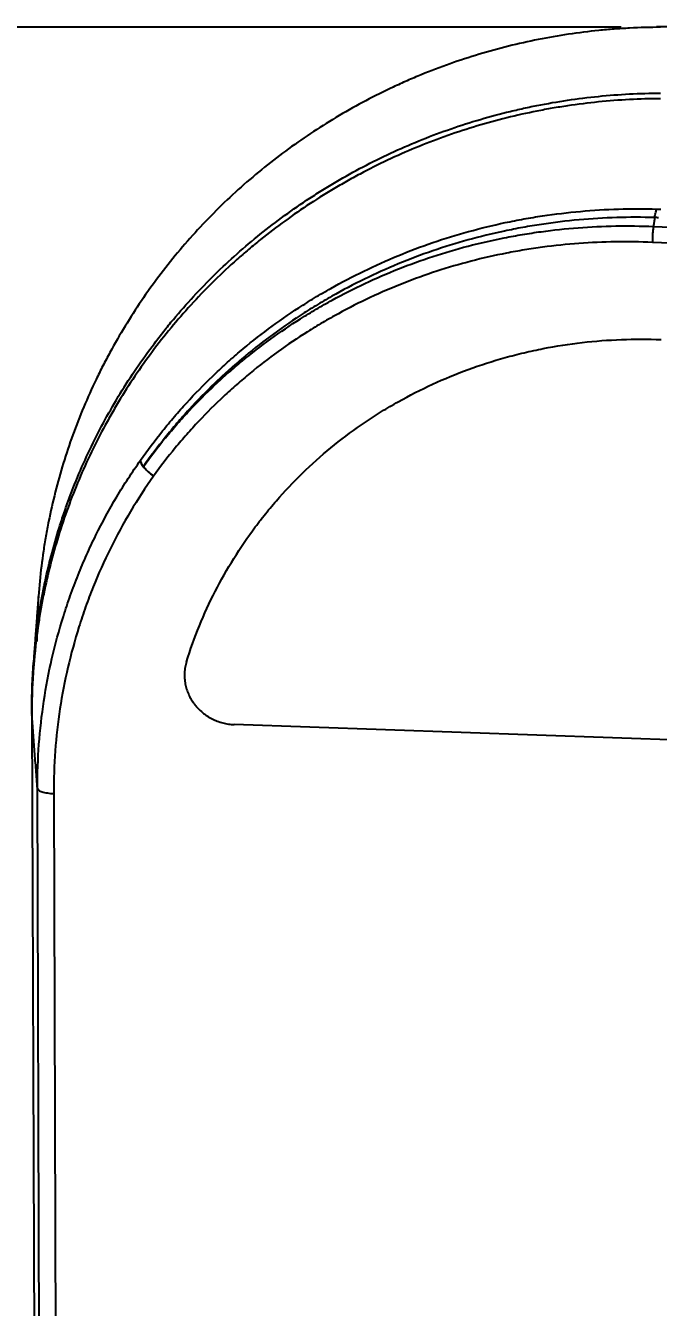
# Model space of a CAD drawing. Extents: x 86520 to 160660, y -2551 to 2752.
# Drawn here: x 89780.51 to 89796.55, y 2282.49 to 2315 of the extents above; entities that cross this region are included whole.
import ezdxf

# ---------------------------------------------------------------- set-up
doc = ezdxf.new("R2010")
doc.units = 0
doc.header["$LTSCALE"] = 10
doc.header["$MEASUREMENT"] = 0
doc.layers.get('DEFPOINTS').update_dxf_attribs({"linetype": 'CONTINUOUS'})
doc.layers.add('1', color=7, linetype='CONTINUOUS')
doc.dimstyles.new('경보기_스탈', dxfattribs={"dimtxt": 3.15, "dimasz": 2.5, "dimexe": 1, "dimexo": 1, "dimgap": 1, "dimtad": 1, "dimtoh": 1, "dimdec": 3, "dimzin": 1, "dimtxsty": 'STANDARD', "dimcen": 0, "dimclrd": 2, "dimclre": 2, "dimclrt": 4, "dimazin": 3, "dimtp": 0.1, "dimtm": 0.1, "dimtfac": 1, "dimtdec": 3, "dimtmove": 0, "dimatfit": 3})

# ---------------------------------------------------------------- blocks, each defined once
blk = doc.blocks.new('*D455')
at = {"layer": '1', "color": 1, "linetype": 'CONTINUOUS'}
for p, q in [((89795.604, 2314.957), (89727.137, 2314.957)), ((89732.137, 2222.411), (89732.137, 2299.957)), ((89805.959, 2207.411), (89727.137, 2207.411))]:
    blk.add_line(p, q, dxfattribs=at)
for points in [[(89729.637, 2299.957), (89734.637, 2299.957), (89732.137, 2314.957)], [(89729.637, 2222.411), (89734.637, 2222.411), (89732.137, 2207.411)]]:
    blk.add_solid(points, dxfattribs=at)
at = {"layer": 'DEFPOINTS', "color": 0, "linetype": 'CONTINUOUS'}
for p in [(89732.137, 2314.957), (89796.604, 2314.957), (89806.959, 2207.411)]:
    blk.add_point(p, dxfattribs=at)
at = {"layer": '1', "color": 2, "linetype": 'CONTINUOUS', "insert": (89719.637, 2262.138), "char_height": 15, "attachment_point": 5, "rotation": 90}
blk.add_mtext('108', dxfattribs=at)

msp = doc.modelspace()

# ---------------------------------------------------------------- linework, layer by layer
at = {"layer": '1', "color": 7, "linetype": 'CONTINUOUS'}
for p, q in [((89804.7045, 2314.9981), (89796.5038, 2314.9681)), ((89796.4218, 2309.9039), (89804.422, 2309.5799)), ((89804.396, 2309.1767), (89796.3958, 2309.5007)), ((89780.6709, 2297.5414), (89780.6704, 2297.6695)), ((89780.6705, 2297.527), (89780.9198, 2233.511)), ((89804.9287, 2296.592), (89785.7965, 2297.2691)), ((89804.9287, 2296.592), (89785.7965, 2297.2691)), ((89781.0135, 2232.2682), (89780.8121, 2295.6488)), ((89781.2252, 2295.5178), (89781.4266, 2232.1372))]:
    msp.add_line(p, q, dxfattribs=at)
for major_axis, ratio, start_param, end_param in [((-0.4087, 0.2881), 0.320529, 0.1537501, 1.5842539), ((-0.4092, 0.2874), 0.310432, 0.1532029, 0.8171266), ((-0.4057, 0.2922), 0.320392, 0.8208582, 1.5874892)]:
    msp.add_ellipse((89783.8415, 2303.7075), major_axis=major_axis, ratio=ratio, start_param=start_param, end_param=end_param, dxfattribs=at)
for points, knots in [([(89796.6039, 2314.9566), (89796.3423, 2314.9558), (89796.0809, 2314.9486), (89795.6892, 2314.9281), (89795.5586, 2314.9197), (89795.2984, 2314.8997), (89795.1687, 2314.8882), (89794.522, 2314.8228), (89794.0105, 2314.7459), (89792.9991, 2314.5444), (89792.4992, 2314.4198), (89791.5109, 2314.1227), (89791.0226, 2313.9501), (89790.4801, 2313.7279), (89790.4199, 2313.7027), (89790.3, 2313.6519), (89790.1209, 2313.5746), (89789.7074, 2313.3873), (89789.3609, 2313.2148), (89788.6781, 2312.8543), (89788.2366, 2312.5932), (89787.3805, 2312.0301), (89786.9659, 2311.728), (89786.3647, 2311.2432), (89786.1678, 2311.0763), (89785.7811, 2310.7316), (89785.5922, 2310.5547), (89785.0393, 2310.0099), (89784.692, 2309.6314), (89784.0384, 2308.8456), (89783.7321, 2308.4381), (89783.1601, 2307.5946), (89782.8944, 2307.1585), (89782.6191, 2306.6514), (89782.5888, 2306.5948), (89782.529, 2306.4812), (89782.4994, 2306.4241), (89782.4117, 2306.2525), (89782.3548, 2306.1377), (89782.1888, 2305.7916), (89782.0843, 2305.5591), (89781.7892, 2304.8556), (89781.4447, 2303.9027), (89781.1957, 2302.92), (89781.0704, 2302.2961), (89781.0469, 2302.1709), (89781.0029, 2301.9194), (89780.9824, 2301.793), (89780.9258, 2301.4137), (89780.8632, 2300.907), (89780.8261, 2300.3982), (89780.808, 2300.0158), (89780.8035, 2299.8882), (89780.7979, 2299.6327), (89780.7967, 2299.5048), (89780.7972, 2299.3768)], [0, 0, 0, 0, 0.03125, 0.03125, 0.046875, 0.046875, 0.0625, 0.0625, 0.125, 0.125, 0.1875, 0.1875, 0.25, 0.25, 0.2578125, 0.2578125, 0.265625, 0.28125, 0.3125, 0.3125, 0.375, 0.375, 0.4375, 0.4375, 0.46875, 0.46875, 0.5, 0.5, 0.5625, 0.5625, 0.625, 0.625, 0.6875, 0.6875, 0.6953125, 0.6953125, 0.703125, 0.703125, 0.71875, 0.71875, 0.75, 0.75, 0.8125, 0.875, 0.875, 0.890625, 0.890625, 0.90625, 0.90625, 0.9375, 0.96875, 0.96875, 0.984375, 0.984375, 1, 1, 1, 1]), ([(89780.795, 2299.6617), (89780.84, 2300.0102), (89780.8971, 2300.3568), (89781.0657, 2301.1987), (89781.1901, 2301.6919), (89781.3775, 2302.3031), (89781.4361, 2302.4861), (89781.4984, 2302.6686), (89781.5407, 2302.79), (89781.5623, 2302.8507), (89781.672, 2303.1532), (89781.7656, 2303.392), (89782.0635, 2304.0993), (89782.285, 2304.5586), (89782.7725, 2305.4534), (89783.0384, 2305.889), (89783.4708, 2306.5244), (89783.6204, 2306.7332), (89783.8535, 2307.0419), (89783.9326, 2307.1441), (89784.0937, 2307.3468), (89784.1757, 2307.4475), (89784.5913, 2307.9448), (89784.9412, 2308.3235), (89785.6754, 2309.0438), (89786.0598, 2309.3853), (89786.8623, 2310.0314), (89787.2805, 2310.336), (89787.8248, 2310.6934), (89787.9348, 2310.7637), (89788.1013, 2310.8674), (89788.1572, 2310.9017), (89788.2691, 2310.9695), (89788.3253, 2311.0031), (89788.6067, 2311.1689), (89788.8344, 2311.2957), (89789.5248, 2311.6588), (89789.995, 2311.8778), (89790.9548, 2312.2699), (89791.4446, 2312.4428), (89792.194, 2312.6676), (89792.4463, 2312.7368), (89792.8284, 2312.8318), (89792.9564, 2312.862), (89793.2137, 2312.9194), (89793.3426, 2312.9465), (89793.9879, 2313.0744), (89794.5071, 2313.1517), (89795.5513, 2313.2566), (89796.0763, 2313.2842), (89796.6044, 2313.2863)], [0, 0, 0, 0, 0.0471815, 0.0471815, 0.11524, 0.11524, 0.1322546, 0.1407619, 0.1407619, 0.1492692, 0.1492692, 0.1832985, 0.1832985, 0.2513569, 0.2513569, 0.3194154, 0.3194154, 0.3534446, 0.3534446, 0.3704592, 0.3704592, 0.3874738, 0.3874738, 0.4555323, 0.4555323, 0.5235908, 0.5235908, 0.5916492, 0.5916492, 0.6086638, 0.6086638, 0.6171712, 0.6171712, 0.6256785, 0.6256785, 0.6597077, 0.6597077, 0.7277662, 0.7277662, 0.7958246, 0.7958246, 0.8298538, 0.8298538, 0.8468685, 0.8468685, 0.8638831, 0.8638831, 0.9319415, 0.9319415, 1, 1, 1, 1]), ([(89796.6045, 2313.1438), (89796.0773, 2313.1418), (89795.5525, 2313.1142), (89794.769, 2313.0356), (89794.5085, 2313.0031), (89794.1185, 2312.945), (89793.9887, 2312.9241), (89793.7942, 2312.8903), (89793.7294, 2312.8787), (89793.6, 2312.8547), (89793.5355, 2312.8423), (89792.9561, 2312.7274), (89792.45, 2312.6017), (89791.4552, 2312.3038), (89790.9665, 2312.1317), (89790.0068, 2311.7406), (89789.5358, 2311.5217), (89788.9582, 2311.2184), (89788.8432, 2311.1563), (89788.6144, 2311.029), (89788.501, 2310.964), (89788.1635, 2310.7654), (89787.9422, 2310.6278), (89787.2898, 2310.2001), (89786.8699, 2309.8948), (89786.3638, 2309.4876), (89786.2134, 2309.3636), (89786.0652, 2309.2366), (89785.9669, 2309.1513), (89785.9179, 2309.1084), (89785.6751, 2308.8925), (89785.4861, 2308.7158), (89784.9343, 2308.1738), (89784.5867, 2307.7968), (89783.9311, 2307.0123), (89783.623, 2306.6048), (89783.1907, 2305.9706), (89783.0516, 2305.7554), (89782.8505, 2305.4267), (89782.7847, 2305.3161), (89782.688, 2305.1488), (89782.6561, 2305.0927), (89782.5929, 2304.9803), (89782.5618, 2304.924), (89782.2847, 2304.4158), (89782.0631, 2303.9557), (89781.6685, 2303.0191), (89781.4954, 2302.5426), (89781.1969, 2301.5736), (89781.0715, 2301.0811), (89780.9452, 2300.4551), (89780.9215, 2300.3294), (89780.8882, 2300.1401), (89780.8775, 2300.0768), (89780.8569, 2299.9503), (89780.8075, 2299.6339), (89780.7681, 2299.3163), (89780.7304, 2298.9342), (89780.7195, 2298.8067), (89780.7009, 2298.5512), (89780.6932, 2298.4233), (89780.675, 2298.0394), (89780.6695, 2297.7833), (89780.6705, 2297.527)], [0, 0, 0, 0, 0.0625, 0.0625, 0.09375, 0.09375, 0.109375, 0.109375, 0.1171875, 0.1171875, 0.125, 0.125, 0.1875, 0.1875, 0.25, 0.25, 0.3125, 0.3125, 0.328125, 0.328125, 0.34375, 0.34375, 0.375, 0.375, 0.4375, 0.4375, 0.453125, 0.4609375, 0.4609375, 0.46875, 0.46875, 0.5, 0.5, 0.5625, 0.5625, 0.625, 0.625, 0.65625, 0.65625, 0.671875, 0.671875, 0.6796875, 0.6796875, 0.6875, 0.6875, 0.75, 0.75, 0.8125, 0.8125, 0.875, 0.875, 0.890625, 0.890625, 0.8984375, 0.8984375, 0.90625, 0.9375, 0.9375, 0.953125, 0.953125, 0.96875, 0.96875, 1, 1, 1, 1]), ([(89783.4235, 2303.9722), (89783.6017, 2304.2262), (89783.7885, 2304.4752), (89784.0332, 2304.7803), (89784.0826, 2304.841), (89784.1827, 2304.9617), (89784.2333, 2305.0217), (89784.386, 2305.2001), (89784.4896, 2305.3171), (89784.8052, 2305.6626), (89785.0223, 2305.8855), (89785.358, 2306.2087), (89785.4715, 2306.3146), (89785.7018, 2306.5227), (89785.8187, 2306.6249), (89786.1741, 2306.9259), (89786.4176, 2307.1192), (89786.9176, 2307.4912), (89787.1742, 2307.6698), (89787.5688, 2307.9268), (89787.7021, 2308.0106), (89787.9044, 2308.1336), (89787.9722, 2308.1741), (89788.1088, 2308.2542), (89788.1775, 2308.2938), (89788.5221, 2308.4887), (89788.8016, 2308.6354), (89789.3682, 2308.9112), (89789.6553, 2309.0402), (89790.237, 2309.2804), (89790.5316, 2309.3918), (89791.1284, 2309.5964), (89791.7327, 2309.7831), (89792.352, 2309.9341), (89792.7438, 2310.0172), (89792.8225, 2310.0333), (89792.9802, 2310.0642), (89793.0593, 2310.0792), (89793.2971, 2310.1222), (89793.4559, 2310.1485), (89793.9332, 2310.2201), (89794.572, 2310.2966), (89795.5373, 2310.3545), (89796.1855, 2310.3547), (89796.5108, 2310.345)], [0, 0, 0, 0, 0.0625, 0.0625, 0.078125, 0.078125, 0.09375, 0.09375, 0.125, 0.125, 0.1875, 0.1875, 0.21875, 0.21875, 0.25, 0.25, 0.3125, 0.3125, 0.375, 0.375, 0.40625, 0.40625, 0.421875, 0.421875, 0.4375, 0.4375, 0.5, 0.5, 0.5625, 0.5625, 0.625, 0.625, 0.6875, 0.75, 0.75, 0.765625, 0.765625, 0.78125, 0.78125, 0.8125, 0.8125, 0.875, 0.9375, 1, 1, 1, 1]), ([(89796.4567, 2310.1292), (89796.1345, 2310.1387), (89795.4923, 2310.1382), (89794.536, 2310.0804), (89793.9031, 2310.0043), (89793.4303, 2309.9331), (89793.273, 2309.907), (89793.0375, 2309.8643), (89792.9591, 2309.8495), (89792.8029, 2309.8187), (89792.4136, 2309.739), (89791.7235, 2309.5705), (89791.1251, 2309.3854), (89790.534, 2309.1825), (89790.2423, 2309.0721), (89789.6662, 2308.8339), (89789.3819, 2308.706), (89788.8208, 2308.4327), (89788.5441, 2308.2872), (89788.2029, 2308.0941), (89788.1349, 2308.0548), (89787.9996, 2307.9755), (89787.9325, 2307.9353), (89787.7321, 2307.8135), (89787.6002, 2307.7304), (89787.2094, 2307.4757), (89786.7014, 2307.1216), (89786.2193, 2306.7385), (89785.8674, 2306.4402), (89785.7517, 2306.3389), (89785.5237, 2306.1328), (89785.4113, 2306.0278), (89785.079, 2305.7076), (89784.8641, 2305.4867), (89784.5516, 2305.1443), (89784.4491, 2305.0283), (89784.2979, 2304.8515), (89784.2479, 2304.7921), (89784.1489, 2304.6725), (89784.0999, 2304.6123), (89783.8577, 2304.3101), (89783.6728, 2304.0633), (89783.4964, 2303.8116)], [0, 0, 0, 0, 0.0625, 0.125, 0.1875, 0.1875, 0.21875, 0.21875, 0.234375, 0.234375, 0.25, 0.3125, 0.375, 0.375, 0.4375, 0.4375, 0.5, 0.5, 0.5625, 0.5625, 0.578125, 0.578125, 0.59375, 0.59375, 0.625, 0.625, 0.6875, 0.75, 0.75, 0.78125, 0.78125, 0.8125, 0.8125, 0.875, 0.875, 0.90625, 0.90625, 0.921875, 0.921875, 0.9375, 0.9375, 1, 1, 1, 1]), ([(89796.4568, 2310.1292), (89796.4602, 2310.1557), (89796.4641, 2310.1805), (89796.4723, 2310.2262), (89796.4768, 2310.247), (89796.486, 2310.2838), (89796.4908, 2310.2998), (89796.5007, 2310.3265), (89796.5057, 2310.3372), (89796.5108, 2310.345)], [0, 0, 0, 0, 0.25, 0.25, 0.5, 0.5, 0.75, 0.75, 1, 1, 1, 1]), ([(89783.4964, 2303.8116), (89783.6758, 2304.0614), (89783.863, 2304.3053), (89784.1558, 2304.6621), (89784.2554, 2304.7795), (89784.4578, 2305.0104), (89784.7665, 2305.3511), (89785.0899, 2305.6749), (89785.423, 2305.9877), (89785.5355, 2306.0902), (89785.764, 2306.2914), (89785.8799, 2306.3901), (89786.2322, 2306.6809), (89786.4734, 2306.8675), (89786.9685, 2307.2264), (89787.2223, 2307.3986), (89787.6128, 2307.6459), (89787.7446, 2307.7264), (89787.9447, 2307.8444), (89788.0118, 2307.8833), (89788.1468, 2307.9602), (89788.2147, 2307.9982), (89788.555, 2308.185), (89789.1069, 2308.4662), (89789.6735, 2308.7119), (89790.2474, 2308.9399), (89790.538, 2309.045), (89791.4206, 2309.3344), (89792.0233, 2309.4928), (89792.718, 2309.6306), (89792.7954, 2309.6454), (89792.9507, 2309.6738), (89793.0287, 2309.6874), (89793.2627, 2309.7266), (89793.4189, 2309.7503), (89793.8886, 2309.8143), (89794.2028, 2309.8476), (89795.1487, 2309.9195), (89795.7837, 2309.9303), (89796.4229, 2309.9039)], [0, 0, 0, 0, 0.0625, 0.0625, 0.09375, 0.09375, 0.125, 0.1875, 0.1875, 0.21875, 0.21875, 0.25, 0.25, 0.3125, 0.3125, 0.375, 0.375, 0.40625, 0.40625, 0.421875, 0.421875, 0.4375, 0.4375, 0.5, 0.5625, 0.5625, 0.625, 0.625, 0.75, 0.75, 0.765625, 0.765625, 0.78125, 0.78125, 0.8125, 0.8125, 0.875, 0.875, 1, 1, 1, 1]), ([(89796.4218, 2309.9039), (89796.4174, 2309.8744), (89796.4135, 2309.8429), (89796.4068, 2309.7774), (89796.404, 2309.7433), (89796.3995, 2309.6741), (89796.3979, 2309.6389), (89796.3959, 2309.5691), (89796.3955, 2309.5344), (89796.3958, 2309.5007)], [0, 0, 0, 0, 0.25, 0.25, 0.5, 0.5, 0.75, 0.75, 1, 1, 1, 1]), ([(89796.3958, 2309.5007), (89795.7711, 2309.5279), (89795.1506, 2309.5187), (89794.2261, 2309.4504), (89793.919, 2309.4186), (89793.4599, 2309.3569), (89793.3072, 2309.3341), (89793.0784, 2309.2964), (89793.0022, 2309.2832), (89792.8504, 2309.2558), (89792.7747, 2309.2415), (89792.0957, 2309.1082), (89791.5065, 2308.9547), (89790.6435, 2308.6737), (89790.3593, 2308.5716), (89789.7981, 2308.3499), (89789.2441, 2308.111), (89788.7043, 2307.8372), (89788.3714, 2307.6553), (89788.305, 2307.6183), (89788.1729, 2307.5435), (89788.1073, 2307.5056), (89787.9115, 2307.3906), (89787.7826, 2307.3122), (89787.4007, 2307.0713), (89787.1524, 2306.9035), (89786.6681, 2306.5538), (89786.4321, 2306.3719), (89786.0873, 2306.0884), (89785.974, 2305.9921), (89785.7504, 2305.7959), (89785.6403, 2305.696), (89785.3144, 2305.3909), (89785.1033, 2305.1803), (89784.7964, 2304.8535), (89784.6957, 2304.7427), (89784.4976, 2304.5173), (89784.4001, 2304.4027), (89784.1135, 2304.0546), (89783.9303, 2303.8166), (89783.7546, 2303.5727)], [0, 0, 0, 0, 0.125, 0.125, 0.1875, 0.1875, 0.21875, 0.21875, 0.234375, 0.234375, 0.25, 0.25, 0.375, 0.375, 0.4375, 0.4375, 0.5, 0.5625, 0.5625, 0.578125, 0.578125, 0.59375, 0.59375, 0.625, 0.625, 0.6875, 0.6875, 0.75, 0.75, 0.78125, 0.78125, 0.8125, 0.8125, 0.875, 0.875, 0.90625, 0.90625, 0.9375, 0.9375, 1, 1, 1, 1]), ([(89784.5898, 2298.8568), (89784.6861, 2299.1682), (89784.7951, 2299.473), (89785.0376, 2300.0695), (89785.1711, 2300.3612), (89785.4621, 2300.9319), (89785.6198, 2301.2108), (89785.959, 2301.7559), (89786.1404, 2302.0221), (89786.3582, 2302.3144), (89786.3826, 2302.3468), (89786.4317, 2302.4113), (89786.4565, 2302.4435), (89786.5313, 2302.5395), (89786.5818, 2302.6029), (89786.735, 2302.7911), (89787.0485, 2303.1603), (89787.3831, 2303.5073), (89787.848, 2303.9504), (89788.0898, 2304.1623), (89788.5922, 2304.5664), (89788.8527, 2304.7587), (89789.1899, 2304.987), (89789.2579, 2305.0321), (89789.3952, 2305.1209), (89789.4644, 2305.1648), (89789.6731, 2305.294), (89789.8136, 2305.377), (89790.2396, 2305.6172), (89790.5292, 2305.7654), (89791.4149, 2306.1746), (89792.028, 2306.3999), (89792.8226, 2306.622), (89792.9829, 2306.6634), (89793.2256, 2306.721), (89793.3069, 2306.7394), (89793.4695, 2306.7746), (89793.551, 2306.7913), (89793.9588, 2306.8711), (89794.615, 2306.9727), (89795.6106, 2307.0482), (89796.2819, 2307.0472), (89796.6194, 2307.0336)], [0, 0, 0, 0, 0.0625, 0.0625, 0.125, 0.125, 0.1875, 0.1875, 0.25, 0.25, 0.2578125, 0.2578125, 0.265625, 0.265625, 0.28125, 0.28125, 0.3125, 0.375, 0.375, 0.4375, 0.4375, 0.5, 0.5, 0.515625, 0.515625, 0.53125, 0.53125, 0.5625, 0.5625, 0.625, 0.625, 0.75, 0.75, 0.78125, 0.78125, 0.796875, 0.796875, 0.8125, 0.8125, 0.875, 0.9375, 1, 1, 1, 1]), ([(89784.5898, 2298.8568), (89784.6861, 2299.1682), (89784.7951, 2299.473), (89785.0376, 2300.0695), (89785.1711, 2300.3612), (89785.4621, 2300.9319), (89785.6198, 2301.2108), (89785.959, 2301.7559), (89786.1404, 2302.0221), (89786.3582, 2302.3144), (89786.3826, 2302.3468), (89786.4317, 2302.4113), (89786.4565, 2302.4435), (89786.5313, 2302.5395), (89786.5818, 2302.6029), (89786.735, 2302.7911), (89787.0485, 2303.1603), (89787.3831, 2303.5073), (89787.848, 2303.9504), (89788.0898, 2304.1623), (89788.5922, 2304.5664), (89788.8527, 2304.7587), (89789.1899, 2304.987), (89789.2579, 2305.0321), (89789.3952, 2305.1209), (89789.4644, 2305.1648), (89789.6731, 2305.294), (89789.8136, 2305.377), (89790.2396, 2305.6172), (89790.5292, 2305.7654), (89791.4149, 2306.1746), (89792.028, 2306.3999), (89792.8226, 2306.622), (89792.9829, 2306.6634), (89793.2256, 2306.721), (89793.3069, 2306.7394), (89793.4695, 2306.7746), (89793.551, 2306.7913), (89793.9588, 2306.8711), (89794.615, 2306.9727), (89795.6106, 2307.0482), (89796.2819, 2307.0472), (89796.6194, 2307.0336)], [0, 0, 0, 0, 0.0625, 0.0625, 0.125, 0.125, 0.1875, 0.1875, 0.25, 0.25, 0.2578125, 0.2578125, 0.265625, 0.265625, 0.28125, 0.28125, 0.3125, 0.375, 0.375, 0.4375, 0.4375, 0.5, 0.5, 0.515625, 0.515625, 0.53125, 0.53125, 0.5625, 0.5625, 0.625, 0.625, 0.75, 0.75, 0.78125, 0.78125, 0.796875, 0.796875, 0.8125, 0.8125, 0.875, 0.9375, 1, 1, 1, 1]), ([(89780.8121, 2295.6488), (89780.8109, 2296.0243), (89780.8242, 2296.3967), (89780.8789, 2297.1357), (89780.9202, 2297.5022), (89781.0302, 2298.2294), (89781.0989, 2298.59), (89781.2635, 2299.3056), (89781.3595, 2299.6605), (89781.5244, 2300.1884), (89781.5829, 2300.3636), (89781.6759, 2300.6253), (89781.7078, 2300.7124), (89781.7732, 2300.8858), (89781.8068, 2300.9722), (89781.91, 2301.2301), (89781.9821, 2301.4007), (89782.1331, 2301.7389), (89782.2117, 2301.9062), (89782.457, 2302.4026), (89782.8091, 2303.0502), (89783.2104, 2303.6696), (89783.4235, 2303.9722)], [0, 0, 0, 0, 0.125, 0.125, 0.25, 0.25, 0.375, 0.375, 0.5, 0.5, 0.5625, 0.5625, 0.59375, 0.59375, 0.625, 0.625, 0.6875, 0.6875, 0.75, 0.75, 0.875, 1, 1, 1, 1]), ([(89783.7546, 2303.5727), (89783.5481, 2303.2797), (89783.1595, 2302.6807), (89782.8193, 2302.0557), (89782.5034, 2301.4177), (89782.3578, 2301.0921), (89782.1912, 2300.6768), (89782.1587, 2300.5933), (89782.0952, 2300.4255), (89782.0642, 2300.3411), (89781.9739, 2300.0875), (89781.9171, 2299.9178), (89781.757, 2299.4063), (89781.6638, 2299.0624), (89781.5038, 2298.369), (89781.4371, 2298.0194), (89781.3302, 2297.3146), (89781.2901, 2296.9593), (89781.237, 2296.243), (89781.224, 2295.8819), (89781.2252, 2295.5178)], [0, 0, 0, 0, 0.125, 0.25, 0.25, 0.375, 0.375, 0.40625, 0.40625, 0.4375, 0.4375, 0.5, 0.5, 0.625, 0.625, 0.75, 0.75, 0.875, 0.875, 1, 1, 1, 1]), ([(89784.5898, 2298.8568), (89784.576, 2298.8121), (89784.5541, 2298.7219), (89784.5434, 2298.6299), (89784.5395, 2298.5601), (89784.5389, 2298.5368), (89784.5392, 2298.4898), (89784.5401, 2298.4661), (89784.5448, 2298.3954), (89784.5568, 2298.302), (89784.5798, 2298.2104), (89784.6012, 2298.1425), (89784.6091, 2298.12), (89784.6262, 2298.0751), (89784.6355, 2298.0528), (89784.6651, 2297.9871), (89784.7095, 2297.9022), (89784.7635, 2297.8227), (89784.8077, 2297.7651), (89784.823, 2297.7462), (89784.8548, 2297.7091), (89784.8713, 2297.6911), (89784.9219, 2297.6386), (89784.9929, 2297.5727), (89785.0709, 2297.5149), (89785.132, 2297.4747), (89785.1529, 2297.4617), (89785.1952, 2297.4371), (89785.2167, 2297.4254), (89785.2816, 2297.3922), (89785.3701, 2297.3529), (89785.4623, 2297.3234), (89785.5329, 2297.305), (89785.5567, 2297.2995), (89785.6044, 2297.2898), (89785.6282, 2297.2857), (89785.7001, 2297.2752), (89785.7482, 2297.2708), (89785.7965, 2297.2691)], [0, 0, 0, 0, 0.0625, 0.125, 0.125, 0.15625, 0.15625, 0.1875, 0.1875, 0.25, 0.3125, 0.3125, 0.34375, 0.34375, 0.375, 0.375, 0.4375, 0.5, 0.5, 0.53125, 0.53125, 0.5625, 0.5625, 0.625, 0.6875, 0.6875, 0.71875, 0.71875, 0.75, 0.75, 0.8125, 0.875, 0.875, 0.90625, 0.90625, 0.9375, 0.9375, 1, 1, 1, 1]), ([(89784.5898, 2298.8568), (89784.576, 2298.8121), (89784.5541, 2298.7219), (89784.5434, 2298.6299), (89784.5395, 2298.5601), (89784.5389, 2298.5368), (89784.5392, 2298.4898), (89784.5401, 2298.4661), (89784.5448, 2298.3954), (89784.5568, 2298.302), (89784.5798, 2298.2104), (89784.6012, 2298.1425), (89784.6091, 2298.12), (89784.6262, 2298.0751), (89784.6355, 2298.0528), (89784.6651, 2297.9871), (89784.7095, 2297.9022), (89784.7635, 2297.8227), (89784.8077, 2297.7651), (89784.823, 2297.7462), (89784.8548, 2297.7091), (89784.8713, 2297.6911), (89784.9219, 2297.6386), (89784.9929, 2297.5727), (89785.0709, 2297.5149), (89785.132, 2297.4747), (89785.1529, 2297.4617), (89785.1952, 2297.4371), (89785.2167, 2297.4254), (89785.2816, 2297.3922), (89785.3701, 2297.3529), (89785.4623, 2297.3234), (89785.5329, 2297.305), (89785.5567, 2297.2995), (89785.6044, 2297.2898), (89785.6282, 2297.2857), (89785.7001, 2297.2752), (89785.7482, 2297.2708), (89785.7965, 2297.2691)], [0, 0, 0, 0, 0.0625, 0.125, 0.125, 0.15625, 0.15625, 0.1875, 0.1875, 0.25, 0.3125, 0.3125, 0.34375, 0.34375, 0.375, 0.375, 0.4375, 0.5, 0.5, 0.53125, 0.53125, 0.5625, 0.5625, 0.625, 0.6875, 0.6875, 0.71875, 0.71875, 0.75, 0.75, 0.8125, 0.875, 0.875, 0.90625, 0.90625, 0.9375, 0.9375, 1, 1, 1, 1]), ([(89780.8121, 2295.6487), (89780.8131, 2295.633), (89780.8241, 2295.6174), (89780.8649, 2295.5882), (89780.8946, 2295.5746), (89780.9692, 2295.5509), (89781.0141, 2295.5409), (89781.1138, 2295.5256), (89781.1686, 2295.5204), (89781.2252, 2295.5178)], [0, 0, 0, 0, 0.25, 0.25, 0.5, 0.5, 0.75, 0.75, 1, 1, 1, 1])]:
    msp.add_open_spline(points, degree=3, knots=knots, dxfattribs=at)
for points, degree in [([(89796.455, 2310.1293), (89796.4218, 2309.9039)], 1), ([(89796.5477, 2310.1259), (89796.5168, 2310.1271), (89796.4859, 2310.1283), (89796.455, 2310.1293)], 3), ([(89796.5108, 2310.345), (89796.5428, 2310.3439), (89796.5747, 2310.3428), (89796.6067, 2310.3416)], 3), ([(89780.8388, 2300.5501), (89780.7749, 2299.692), (89780.711, 2298.834)], 2), ([(89780.6704, 2297.6695), (89780.6689, 2298.0637), (89780.6828, 2298.4554), (89780.7118, 2298.8447)], 3), ([(89780.8121, 2295.6488), (89780.6705, 2297.527)], 1)]:
    msp.add_open_spline(points, degree=degree, dxfattribs=at)

# ---------------------------------------------------------------- dimensions: what is measured, and where the dimension line sits
dim = msp.add_linear_dim(base=(89732.1374, 2314.9566), p1=(89806.9593, 2207.4105), p2=(89796.6039, 2314.9566), angle=90, text='108', dimstyle='경보기_스탈', override={"dimtxt": 15, "dimasz": 15, "dimexe": 5, "dimgap": 5, "dimtoh": 0, "dimzin": 9, "dimclrd": 1, "dimclre": 1, "dimclrt": 2, "dimfxl": 0.3}, dxfattribs=at)
dim.commit()
dim.dimension.update_dxf_attribs({"geometry": '*D455', "text_midpoint": (89732.1374, 2262.1376), "dimtype": 160})

doc.saveas('drawing.dxf')
